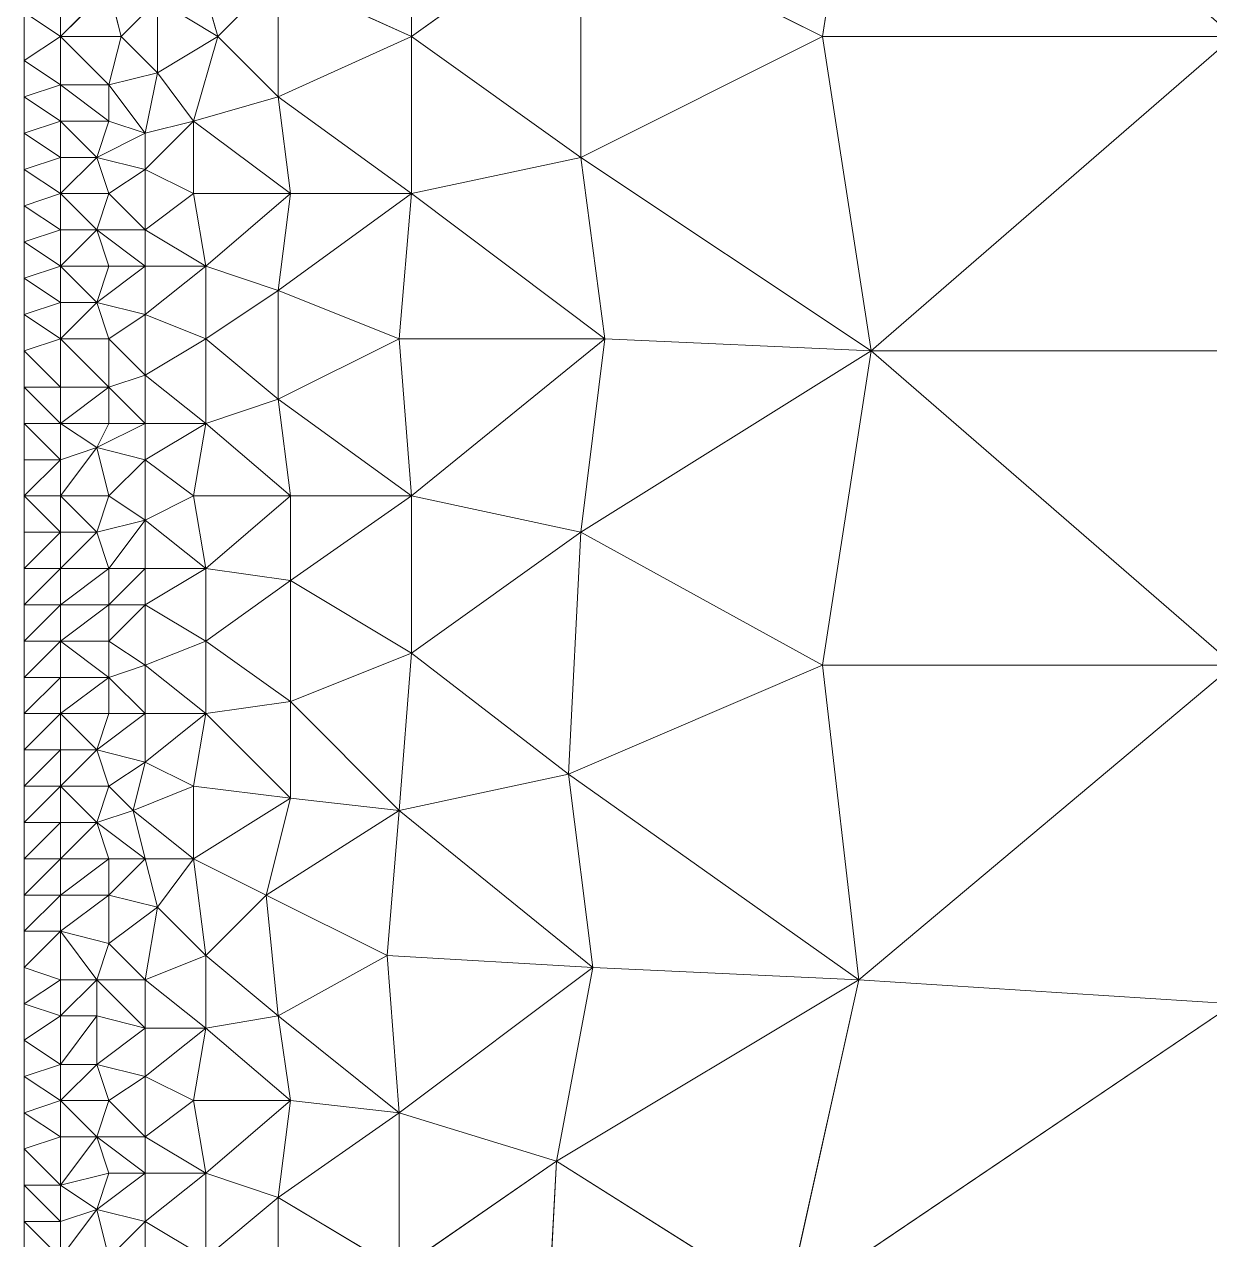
# Model space of a CAD drawing. Header units: metres. Extents: x 0 to 8, y 0 to 4.
# Drawn here: x 6 to 6.98, y 1.005 to 2.01 of the extents above; entities that cross this region are included whole.
import ezdxf

# ---------------------------------------------------------------- set-up
doc = ezdxf.new("R2010")
doc.units = ezdxf.units.M
doc.header["$MEASUREMENT"] = 0
doc.layers.add('losas-1', color=7, linetype='Continuous', lineweight=0)

msp = doc.modelspace()

# ---------------------------------------------------------------- linework, layer by layer
at = {"layer": 'losas-1'}
for p, q in [((6, 4), (6, 0)), ((6.7, 2.26), (6.66, 2)), ((6.32, 2.13), (6.32, 2)), ((6.46, 2.1), (6.32, 2)), ((6.66, 2), (6.46, 2.1)), ((6.46, 2.1), (6.46, 1.9)), ((6.14, 2.07), (6.16, 2)), ((6.21, 2.05), (6.16, 2)), ((6.32, 2), (6.21, 2.05)), ((6.21, 2.05), (6.21, 1.95)), ((6.03, 2), (6.03, 2.04)), ((6.07, 2.04), (6.03, 2)), ((6.08, 2), (6.07, 2.04)), ((6.11, 2.03), (6.08, 2)), ((6.16, 2), (6.11, 2.03)), ((6.11, 2.03), (6.11, 1.97)), ((6, 2.02), (6.03, 2)), ((6, 1.98), (6.03, 2)), ((6.03, 1.96), (6.03, 2)), ((6.03, 2), (6.07, 1.96)), ((6.08, 2), (6.03, 2)), ((6.07, 1.96), (6.08, 2)), ((6.11, 1.97), (6.08, 2)), ((6.16, 2), (6.11, 1.97)), ((6.16, 2), (6.14, 1.93)), ((6.21, 1.95), (6.16, 2)), ((6.32, 2), (6.21, 1.95)), ((6.32, 1.87), (6.32, 2)), ((6.46, 1.9), (6.32, 2)), ((6.66, 2), (6.46, 1.9)), ((6.7, 1.74), (6.66, 2)), ((7, 2), (6.66, 2)), ((7, 2), (6.7, 1.74)), ((6.03, 1.96), (6, 1.98)), ((6.11, 1.97), (6.07, 1.96)), ((6.1, 1.92), (6.11, 1.97)), ((6.14, 1.93), (6.11, 1.97)), ((6, 1.95), (6.03, 1.96)), ((6.03, 1.93), (6.03, 1.96)), ((6.03, 1.96), (6.07, 1.93)), ((6.07, 1.96), (6.03, 1.96)), ((6.07, 1.93), (6.07, 1.96)), ((6.07, 1.96), (6.1, 1.92)), ((6.03, 1.93), (6, 1.95)), ((6.21, 1.95), (6.14, 1.93)), ((6.22, 1.87), (6.21, 1.95)), ((6.32, 1.87), (6.21, 1.95)), ((6, 1.92), (6.03, 1.93)), ((6.03, 1.9), (6.03, 1.93)), ((6.03, 1.93), (6.06, 1.9)), ((6.07, 1.93), (6.03, 1.93)), ((6.06, 1.9), (6.07, 1.93)), ((6.1, 1.92), (6.07, 1.93)), ((6.14, 1.93), (6.1, 1.89)), ((6.14, 1.93), (6.1, 1.92)), ((6.14, 1.93), (6.22, 1.87)), ((6.14, 1.93), (6.14, 1.87)), ((6.03, 1.9), (6, 1.92)), ((6.1, 1.92), (6.06, 1.9)), ((6.1, 1.92), (6.1, 1.89)), ((6, 1.89), (6.03, 1.9)), ((6.03, 1.87), (6.03, 1.9)), ((6.06, 1.9), (6.03, 1.87)), ((6.06, 1.9), (6.03, 1.9)), ((6.07, 1.87), (6.06, 1.9)), ((6.1, 1.89), (6.06, 1.9)), ((6.46, 1.9), (6.32, 1.87)), ((6.48, 1.75), (6.46, 1.9)), ((6.7, 1.74), (6.46, 1.9)), ((6.03, 1.87), (6, 1.89)), ((6.1, 1.89), (6.07, 1.87)), ((6.14, 1.87), (6.1, 1.89)), ((6.1, 1.89), (6.1, 1.84)), ((6, 1.86), (6.03, 1.87)), ((6.03, 1.84), (6.03, 1.87)), ((6.03, 1.87), (6.06, 1.84)), ((6.07, 1.87), (6.03, 1.87)), ((6.06, 1.84), (6.07, 1.87)), ((6.1, 1.84), (6.07, 1.87)), ((6.14, 1.87), (6.1, 1.84)), ((6.22, 1.87), (6.14, 1.87)), ((6.14, 1.87), (6.15, 1.81)), ((6.22, 1.87), (6.15, 1.81)), ((6.21, 1.79), (6.22, 1.87)), ((6.21, 1.79), (6.32, 1.87)), ((6.32, 1.87), (6.22, 1.87)), ((6.32, 1.87), (6.31, 1.75)), ((6.32, 1.87), (6.48, 1.75)), ((6.03, 1.84), (6, 1.86)), ((6, 1.83), (6.03, 1.84)), ((6.03, 1.81), (6.03, 1.84)), ((6.06, 1.84), (6.03, 1.81)), ((6.06, 1.84), (6.03, 1.84)), ((6.07, 1.81), (6.06, 1.84)), ((6.06, 1.84), (6.1, 1.81)), ((6.1, 1.84), (6.06, 1.84)), ((6.1, 1.81), (6.1, 1.84)), ((6.15, 1.81), (6.1, 1.84)), ((6.03, 1.81), (6, 1.83)), ((6, 1.8), (6.03, 1.81)), ((6.03, 1.78), (6.03, 1.81)), ((6.03, 1.81), (6.06, 1.78)), ((6.07, 1.81), (6.03, 1.81)), ((6.06, 1.78), (6.07, 1.81)), ((6.1, 1.81), (6.06, 1.78)), ((6.1, 1.81), (6.07, 1.81)), ((6.15, 1.81), (6.1, 1.77)), ((6.15, 1.81), (6.1, 1.81)), ((6.1, 1.81), (6.1, 1.77)), ((6.15, 1.81), (6.21, 1.79)), ((6.15, 1.81), (6.15, 1.75)), ((6.03, 1.78), (6, 1.8)), ((6.21, 1.79), (6.15, 1.75)), ((6.31, 1.75), (6.21, 1.79)), ((6.21, 1.79), (6.21, 1.7)), ((6, 1.77), (6.03, 1.78)), ((6.03, 1.75), (6.03, 1.78)), ((6.06, 1.78), (6.03, 1.75)), ((6.06, 1.78), (6.03, 1.78)), ((6.07, 1.75), (6.06, 1.78)), ((6.1, 1.77), (6.06, 1.78)), ((6.03, 1.75), (6, 1.77)), ((6.1, 1.77), (6.07, 1.75)), ((6.15, 1.75), (6.1, 1.77)), ((6.1, 1.77), (6.1, 1.72)), ((6, 1.74), (6.03, 1.75)), ((6.03, 1.71), (6.03, 1.75)), ((6.03, 1.75), (6.07, 1.71)), ((6.07, 1.75), (6.03, 1.75)), ((6.07, 1.71), (6.07, 1.75)), ((6.1, 1.72), (6.07, 1.75)), ((6.15, 1.75), (6.1, 1.72)), ((6.15, 1.68), (6.15, 1.75)), ((6.21, 1.7), (6.15, 1.75)), ((6.31, 1.75), (6.21, 1.7)), ((6.48, 1.75), (6.31, 1.75)), ((6.31, 1.75), (6.32, 1.62)), ((6.48, 1.75), (6.32, 1.62)), ((6.46, 1.59), (6.48, 1.75)), ((6.7, 1.74), (6.48, 1.75)), ((6.03, 1.71), (6, 1.74)), ((6.46, 1.59), (6.7, 1.74)), ((6.7, 1.74), (6.66, 1.48)), ((6.7, 1.74), (7, 1.48)), ((7, 1.74), (6.7, 1.74)), ((6.1, 1.72), (6.07, 1.71)), ((6.1, 1.68), (6.1, 1.72)), ((6.15, 1.68), (6.1, 1.72)), ((6, 1.71), (6.03, 1.71)), ((6.03, 1.68), (6, 1.71)), ((6.03, 1.68), (6.03, 1.71)), ((6.07, 1.71), (6.03, 1.68)), ((6.07, 1.71), (6.03, 1.71)), ((6.07, 1.71), (6.1, 1.68)), ((6.07, 1.71), (6.07, 1.68)), ((6.21, 1.7), (6.15, 1.68)), ((6.22, 1.62), (6.21, 1.7)), ((6.32, 1.62), (6.21, 1.7)), ((6, 1.68), (6.03, 1.68)), ((6.03, 1.65), (6, 1.68)), ((6.03, 1.65), (6.03, 1.68)), ((6.03, 1.68), (6.06, 1.66)), ((6.07, 1.68), (6.03, 1.68)), ((6.1, 1.68), (6.06, 1.66)), ((6.07, 1.68), (6.06, 1.66)), ((6.1, 1.68), (6.07, 1.68)), ((6.1, 1.65), (6.1, 1.68)), ((6.1, 1.65), (6.15, 1.68)), ((6.15, 1.68), (6.1, 1.68)), ((6.15, 1.68), (6.14, 1.62)), ((6.15, 1.68), (6.22, 1.62)), ((6.06, 1.66), (6.03, 1.62)), ((6.06, 1.66), (6.03, 1.65)), ((6.07, 1.62), (6.06, 1.66)), ((6.06, 1.66), (6.1, 1.65)), ((6, 1.65), (6.03, 1.65)), ((6.03, 1.65), (6, 1.62)), ((6.03, 1.65), (6.03, 1.62)), ((6.1, 1.65), (6.07, 1.62)), ((6.14, 1.62), (6.1, 1.65)), ((6.1, 1.65), (6.1, 1.6)), ((6, 1.62), (6.03, 1.62)), ((6.03, 1.59), (6, 1.62)), ((6.03, 1.62), (6.06, 1.59)), ((6.07, 1.62), (6.03, 1.62)), ((6.03, 1.62), (6.03, 1.59)), ((6.06, 1.59), (6.07, 1.62)), ((6.1, 1.6), (6.07, 1.62)), ((6.14, 1.62), (6.1, 1.6)), ((6.22, 1.62), (6.14, 1.62)), ((6.14, 1.62), (6.15, 1.56)), ((6.22, 1.62), (6.15, 1.56)), ((6.22, 1.55), (6.22, 1.62)), ((6.32, 1.62), (6.22, 1.55)), ((6.32, 1.62), (6.22, 1.62)), ((6.32, 1.62), (6.46, 1.59)), ((6.32, 1.62), (6.32, 1.49)), ((6.1, 1.6), (6.06, 1.59)), ((6.1, 1.6), (6.07, 1.56)), ((6.1, 1.56), (6.1, 1.6)), ((6.15, 1.56), (6.1, 1.6)), ((6, 1.59), (6.03, 1.59)), ((6.03, 1.59), (6, 1.56)), ((6.06, 1.59), (6.03, 1.56)), ((6.06, 1.59), (6.03, 1.59)), ((6.03, 1.59), (6.03, 1.56)), ((6.07, 1.56), (6.06, 1.59)), ((6.46, 1.59), (6.32, 1.49)), ((6.46, 1.59), (6.45, 1.39)), ((6.66, 1.48), (6.46, 1.59)), ((6, 1.56), (6.03, 1.56)), ((6.03, 1.56), (6, 1.53)), ((6.03, 1.56), (6.07, 1.56)), ((6.03, 1.53), (6.03, 1.56)), ((6.07, 1.56), (6.03, 1.53)), ((6.1, 1.56), (6.07, 1.53)), ((6.1, 1.56), (6.07, 1.56)), ((6.07, 1.56), (6.07, 1.53)), ((6.1, 1.53), (6.1, 1.56)), ((6.15, 1.56), (6.1, 1.53)), ((6.15, 1.56), (6.1, 1.56)), ((6.15, 1.56), (6.22, 1.55)), ((6.15, 1.56), (6.15, 1.5)), ((6.22, 1.55), (6.15, 1.5)), ((6.32, 1.49), (6.22, 1.55)), ((6.22, 1.55), (6.22, 1.45)), ((6, 1.53), (6.03, 1.53)), ((6.03, 1.53), (6, 1.5)), ((6.03, 1.5), (6.03, 1.53)), ((6.07, 1.53), (6.03, 1.5)), ((6.07, 1.53), (6.03, 1.53)), ((6.07, 1.53), (6.1, 1.53)), ((6.1, 1.53), (6.07, 1.5)), ((6.07, 1.5), (6.07, 1.53)), ((6.15, 1.5), (6.1, 1.53)), ((6.1, 1.53), (6.1, 1.48)), ((6, 1.5), (6.03, 1.5)), ((6.03, 1.5), (6, 1.47)), ((6.03, 1.47), (6.03, 1.5)), ((6.03, 1.5), (6.07, 1.47)), ((6.07, 1.5), (6.03, 1.5)), ((6.07, 1.47), (6.07, 1.5)), ((6.1, 1.48), (6.07, 1.5)), ((6.15, 1.5), (6.1, 1.48)), ((6.15, 1.44), (6.15, 1.5)), ((6.22, 1.45), (6.15, 1.5)), ((6.32, 1.49), (6.22, 1.45)), ((6.31, 1.36), (6.32, 1.49)), ((6.45, 1.39), (6.32, 1.49)), ((6.1, 1.48), (6.07, 1.47)), ((6.1, 1.44), (6.1, 1.48)), ((6.15, 1.44), (6.1, 1.48)), ((6.66, 1.48), (6.45, 1.39)), ((6.69, 1.22), (6.66, 1.48)), ((7, 1.48), (6.66, 1.48)), ((7, 1.48), (6.69, 1.22)), ((6, 1.47), (6.03, 1.47)), ((6.03, 1.47), (6, 1.44)), ((6.03, 1.44), (6.03, 1.47)), ((6.07, 1.47), (6.03, 1.44)), ((6.07, 1.47), (6.03, 1.47)), ((6.07, 1.44), (6.07, 1.47)), ((6.07, 1.47), (6.1, 1.44)), ((6.22, 1.45), (6.15, 1.44)), ((6.22, 1.37), (6.22, 1.45)), ((6.31, 1.36), (6.22, 1.45)), ((6, 1.44), (6.03, 1.44)), ((6.03, 1.44), (6, 1.41)), ((6.03, 1.41), (6.03, 1.44)), ((6.03, 1.44), (6.06, 1.41)), ((6.07, 1.44), (6.03, 1.44)), ((6.06, 1.41), (6.07, 1.44)), ((6.1, 1.44), (6.06, 1.41)), ((6.1, 1.44), (6.07, 1.44)), ((6.1, 1.4), (6.15, 1.44)), ((6.15, 1.44), (6.1, 1.44)), ((6.1, 1.44), (6.1, 1.4)), ((6.15, 1.44), (6.14, 1.38)), ((6.15, 1.44), (6.22, 1.37)), ((6, 1.41), (6.03, 1.41)), ((6.03, 1.41), (6, 1.38)), ((6.03, 1.38), (6.03, 1.41)), ((6.06, 1.41), (6.03, 1.38)), ((6.06, 1.41), (6.03, 1.41)), ((6.07, 1.38), (6.06, 1.41)), ((6.1, 1.4), (6.06, 1.41)), ((6.1, 1.4), (6.07, 1.38)), ((6.1, 1.4), (6.09, 1.36)), ((6.14, 1.38), (6.1, 1.4)), ((6.45, 1.39), (6.31, 1.36)), ((6.47, 1.23), (6.45, 1.39)), ((6.45, 1.39), (6.69, 1.22)), ((6, 1.38), (6.03, 1.38)), ((6.03, 1.38), (6, 1.35)), ((6.03, 1.35), (6.03, 1.38)), ((6.03, 1.38), (6.06, 1.35)), ((6.07, 1.38), (6.03, 1.38)), ((6.06, 1.35), (6.07, 1.38)), ((6.09, 1.36), (6.07, 1.38)), ((6.14, 1.38), (6.09, 1.36)), ((6.22, 1.37), (6.14, 1.38)), ((6.14, 1.38), (6.14, 1.32)), ((6.22, 1.37), (6.14, 1.32)), ((6.2, 1.29), (6.22, 1.37)), ((6.31, 1.36), (6.22, 1.37)), ((6.09, 1.36), (6.06, 1.35)), ((6.1, 1.32), (6.09, 1.36)), ((6.09, 1.36), (6.14, 1.32)), ((6.31, 1.36), (6.2, 1.29)), ((6.31, 1.36), (6.3, 1.24)), ((6.31, 1.36), (6.47, 1.23)), ((6, 1.35), (6.03, 1.35)), ((6.03, 1.35), (6, 1.32)), ((6.03, 1.32), (6.03, 1.35)), ((6.06, 1.35), (6.03, 1.32)), ((6.06, 1.35), (6.03, 1.35)), ((6.07, 1.32), (6.06, 1.35)), ((6.06, 1.35), (6.1, 1.32)), ((6, 1.32), (6.03, 1.32)), ((6.03, 1.32), (6, 1.29)), ((6.03, 1.29), (6.03, 1.32)), ((6.07, 1.32), (6.03, 1.29)), ((6.07, 1.32), (6.03, 1.32)), ((6.07, 1.29), (6.07, 1.32)), ((6.1, 1.32), (6.07, 1.29)), ((6.1, 1.32), (6.07, 1.32)), ((6.11, 1.28), (6.1, 1.32)), ((6.14, 1.32), (6.1, 1.32)), ((6.14, 1.32), (6.11, 1.28)), ((6.14, 1.32), (6.2, 1.29)), ((6.14, 1.32), (6.15, 1.24)), ((6, 1.29), (6.03, 1.29)), ((6.03, 1.29), (6, 1.26)), ((6.03, 1.26), (6.03, 1.29)), ((6.07, 1.29), (6.03, 1.26)), ((6.07, 1.29), (6.03, 1.29)), ((6.07, 1.25), (6.07, 1.29)), ((6.11, 1.28), (6.07, 1.29)), ((6.2, 1.29), (6.15, 1.24)), ((6.3, 1.24), (6.2, 1.29)), ((6.2, 1.29), (6.21, 1.19)), ((6.11, 1.28), (6.07, 1.25)), ((6.11, 1.28), (6.1, 1.22)), ((6.15, 1.24), (6.11, 1.28)), ((6, 1.26), (6.03, 1.26)), ((6.03, 1.26), (6, 1.23)), ((6.03, 1.22), (6.03, 1.26)), ((6.03, 1.26), (6.06, 1.22)), ((6.07, 1.25), (6.03, 1.26)), ((6.06, 1.22), (6.07, 1.25)), ((6.1, 1.22), (6.07, 1.25)), ((6.15, 1.24), (6.1, 1.22)), ((6.15, 1.18), (6.15, 1.24)), ((6.21, 1.19), (6.15, 1.24)), ((6.3, 1.24), (6.21, 1.19)), ((6.47, 1.23), (6.3, 1.24)), ((6.3, 1.24), (6.31, 1.11)), ((6, 1.23), (6.03, 1.22)), ((6.47, 1.23), (6.31, 1.11)), ((6.44, 1.07), (6.47, 1.23)), ((6.69, 1.22), (6.47, 1.23)), ((6, 1.2), (6.03, 1.22)), ((6.03, 1.19), (6.03, 1.22)), ((6.06, 1.22), (6.03, 1.19)), ((6.06, 1.22), (6.03, 1.22)), ((6.06, 1.19), (6.06, 1.22)), ((6.06, 1.22), (6.1, 1.18)), ((6.1, 1.22), (6.06, 1.22)), ((6.1, 1.18), (6.1, 1.22)), ((6.15, 1.18), (6.1, 1.22)), ((6.69, 1.22), (6.44, 1.07)), ((6.69, 1.22), (6.63, 0.95)), ((7, 1.2), (6.69, 1.22)), ((6, 1.2), (6.03, 1.19)), ((7, 1.2), (6.63, 0.95)), ((6, 1.17), (6.03, 1.19)), ((6.03, 1.15), (6.03, 1.19)), ((6.06, 1.19), (6.03, 1.15)), ((6.06, 1.19), (6.03, 1.19)), ((6.06, 1.15), (6.06, 1.19)), ((6.1, 1.18), (6.06, 1.19)), ((6.21, 1.19), (6.15, 1.18)), ((6.22, 1.12), (6.21, 1.19)), ((6.31, 1.11), (6.21, 1.19)), ((6.1, 1.18), (6.06, 1.15)), ((6.15, 1.18), (6.1, 1.14)), ((6.15, 1.18), (6.1, 1.18)), ((6.1, 1.18), (6.1, 1.14)), ((6.15, 1.18), (6.14, 1.12)), ((6.15, 1.18), (6.22, 1.12)), ((6.03, 1.15), (6, 1.17)), ((6, 1.14), (6.03, 1.15)), ((6.03, 1.12), (6.03, 1.15)), ((6.06, 1.15), (6.03, 1.12)), ((6.06, 1.15), (6.03, 1.15)), ((6.07, 1.12), (6.06, 1.15)), ((6.1, 1.14), (6.06, 1.15)), ((6.03, 1.12), (6, 1.14)), ((6.1, 1.14), (6.07, 1.12)), ((6.14, 1.12), (6.1, 1.14)), ((6.1, 1.14), (6.1, 1.09)), ((6, 1.11), (6.03, 1.12)), ((6.03, 1.09), (6.03, 1.12)), ((6.03, 1.12), (6.06, 1.09)), ((6.07, 1.12), (6.03, 1.12)), ((6.06, 1.09), (6.07, 1.12)), ((6.1, 1.09), (6.07, 1.12)), ((6.14, 1.12), (6.1, 1.09)), ((6.15, 1.06), (6.14, 1.12)), ((6.22, 1.12), (6.14, 1.12)), ((6.22, 1.12), (6.15, 1.06)), ((6.22, 1.12), (6.21, 1.04)), ((6.31, 1.11), (6.22, 1.12)), ((6.03, 1.09), (6, 1.11)), ((6.31, 1.11), (6.21, 1.04)), ((6.31, 1.11), (6.44, 1.07)), ((6.31, 1.11), (6.31, 0.98)), ((6, 1.08), (6.03, 1.09)), ((6.03, 1.05), (6.03, 1.09)), ((6.06, 1.09), (6.03, 1.05)), ((6.06, 1.09), (6.03, 1.09)), ((6.07, 1.06), (6.06, 1.09)), ((6.06, 1.09), (6.1, 1.06)), ((6.1, 1.09), (6.06, 1.09)), ((6.1, 1.06), (6.1, 1.09)), ((6.1, 1.09), (6.15, 1.06)), ((6.03, 1.05), (6, 1.08)), ((6.44, 1.07), (6.31, 0.98)), ((6.44, 1.07), (6.43, 0.88)), ((6.63, 0.95), (6.44, 1.07)), ((6.07, 1.06), (6.03, 1.05)), ((6.06, 1.03), (6.07, 1.06)), ((6.1, 1.06), (6.06, 1.03)), ((6.1, 1.06), (6.07, 1.06)), ((6.15, 1.06), (6.1, 1.02)), ((6.15, 1.06), (6.1, 1.06)), ((6.1, 1.06), (6.1, 1.02)), ((6.21, 1.04), (6.15, 1.06)), ((6.15, 1.06), (6.15, 0.99)), ((6, 1.05), (6.03, 1.05)), ((6.03, 1.02), (6, 1.05)), ((6.03, 1.02), (6.03, 1.05)), ((6.03, 1.05), (6.06, 1.03)), ((6.21, 1.04), (6.15, 0.99)), ((6.31, 0.98), (6.21, 1.04)), ((6.21, 1.04), (6.21, 0.94)), ((6.06, 1.03), (6.03, 0.99)), ((6.06, 1.03), (6.03, 1.02)), ((6.07, 0.99), (6.06, 1.03)), ((6.1, 1.02), (6.06, 1.03)), ((6, 1.02), (6.03, 1.02)), ((6.03, 0.99), (6, 1.02)), ((6.03, 0.99), (6.03, 1.02)), ((6.1, 1.02), (6.07, 0.99)), ((6.15, 0.99), (6.1, 1.02)), ((6.1, 1.02), (6.1, 0.97))]:
    msp.add_line(p, q, dxfattribs=at)
for points in [[(6.46, 2.1), (6.66, 2), (6.7, 2.26)], [(6.66, 2), (7, 2), (6.7, 2.26)], [(6.7, 2.26), (7, 2), (7, 2.26)], [(6.21, 2.05), (6.32, 2), (6.32, 2.13)], [(6.32, 2), (6.46, 2.1), (6.32, 2.13)], [(6.46, 1.9), (6.46, 2.1), (6.32, 2)], [(6.46, 1.9), (6.66, 2), (6.46, 2.1)], [(6.11, 2.03), (6.16, 2), (6.14, 2.07)], [(6.14, 2.07), (6.16, 2), (6.21, 2.05)], [(6.21, 1.95), (6.21, 2.05), (6.16, 2)], [(6.21, 1.95), (6.32, 2), (6.21, 2.05)], [(6.03, 2.04), (6, 2.02), (6.03, 2)], [(6.03, 2), (6.08, 2), (6.07, 2.04)], [(6.03, 2), (6.07, 2.04), (6.03, 2.04)], [(6.08, 2), (6.11, 2.03), (6.07, 2.04)], [(6.11, 1.97), (6.11, 2.03), (6.08, 2)], [(6.11, 1.97), (6.16, 2), (6.11, 2.03)], [(6.03, 2), (6, 1.98), (6.03, 1.96)], [(6.03, 2), (6.07, 1.96), (6.08, 2)], [(6.03, 1.96), (6.07, 1.96), (6.03, 2)], [(6.07, 1.96), (6.11, 1.97), (6.08, 2)], [(6.11, 1.97), (6.14, 1.93), (6.16, 2)], [(6.16, 2), (6.14, 1.93), (6.21, 1.95)], [(6.21, 1.95), (6.32, 1.87), (6.32, 2)], [(6.32, 1.87), (6.46, 1.9), (6.32, 2)], [(6.46, 1.9), (6.7, 1.74), (6.66, 2)], [(6.7, 1.74), (7, 2), (6.66, 2)], [(6.7, 1.74), (7, 1.74), (7, 2)], [(6.07, 1.96), (6.1, 1.92), (6.11, 1.97)], [(6.1, 1.92), (6.14, 1.93), (6.11, 1.97)], [(6, 1.95), (6.03, 1.93), (6.03, 1.96)], [(6.03, 1.96), (6.07, 1.93), (6.07, 1.96)], [(6.03, 1.93), (6.07, 1.93), (6.03, 1.96)], [(6.07, 1.93), (6.1, 1.92), (6.07, 1.96)], [(6.14, 1.93), (6.22, 1.87), (6.21, 1.95)], [(6.21, 1.95), (6.22, 1.87), (6.32, 1.87)], [(6, 1.92), (6.03, 1.9), (6.03, 1.93)], [(6.03, 1.93), (6.06, 1.9), (6.07, 1.93)], [(6.03, 1.9), (6.06, 1.9), (6.03, 1.93)], [(6.06, 1.9), (6.1, 1.92), (6.07, 1.93)], [(6.1, 1.89), (6.14, 1.87), (6.14, 1.93)], [(6.1, 1.89), (6.14, 1.93), (6.1, 1.92)], [(6.14, 1.87), (6.22, 1.87), (6.14, 1.93)], [(6.06, 1.9), (6.1, 1.89), (6.1, 1.92)], [(6, 1.89), (6.03, 1.87), (6.03, 1.9)], [(6.03, 1.87), (6.07, 1.87), (6.06, 1.9)], [(6.03, 1.87), (6.06, 1.9), (6.03, 1.9)], [(6.07, 1.87), (6.1, 1.89), (6.06, 1.9)], [(6.32, 1.87), (6.48, 1.75), (6.46, 1.9)], [(6.46, 1.9), (6.48, 1.75), (6.7, 1.74)], [(6.1, 1.84), (6.1, 1.89), (6.07, 1.87)], [(6.1, 1.84), (6.14, 1.87), (6.1, 1.89)], [(6, 1.86), (6.03, 1.84), (6.03, 1.87)], [(6.03, 1.87), (6.06, 1.84), (6.07, 1.87)], [(6.03, 1.84), (6.06, 1.84), (6.03, 1.87)], [(6.06, 1.84), (6.1, 1.84), (6.07, 1.87)], [(6.1, 1.84), (6.15, 1.81), (6.14, 1.87)], [(6.15, 1.81), (6.22, 1.87), (6.14, 1.87)], [(6.15, 1.81), (6.21, 1.79), (6.22, 1.87)], [(6.21, 1.79), (6.32, 1.87), (6.22, 1.87)], [(6.31, 1.75), (6.32, 1.87), (6.21, 1.79)], [(6.31, 1.75), (6.48, 1.75), (6.32, 1.87)], [(6, 1.83), (6.03, 1.81), (6.03, 1.84)], [(6.03, 1.81), (6.07, 1.81), (6.06, 1.84)], [(6.03, 1.81), (6.06, 1.84), (6.03, 1.84)], [(6.06, 1.84), (6.1, 1.81), (6.1, 1.84)], [(6.07, 1.81), (6.1, 1.81), (6.06, 1.84)], [(6.1, 1.84), (6.1, 1.81), (6.15, 1.81)], [(6, 1.8), (6.03, 1.78), (6.03, 1.81)], [(6.03, 1.81), (6.06, 1.78), (6.07, 1.81)], [(6.03, 1.78), (6.06, 1.78), (6.03, 1.81)], [(6.06, 1.78), (6.1, 1.77), (6.1, 1.81)], [(6.06, 1.78), (6.1, 1.81), (6.07, 1.81)], [(6.1, 1.77), (6.15, 1.75), (6.15, 1.81)], [(6.1, 1.77), (6.15, 1.81), (6.1, 1.81)], [(6.15, 1.75), (6.21, 1.79), (6.15, 1.81)], [(6.21, 1.7), (6.21, 1.79), (6.15, 1.75)], [(6.21, 1.7), (6.31, 1.75), (6.21, 1.79)], [(6, 1.77), (6.03, 1.75), (6.03, 1.78)], [(6.03, 1.75), (6.07, 1.75), (6.06, 1.78)], [(6.03, 1.75), (6.06, 1.78), (6.03, 1.78)], [(6.07, 1.75), (6.1, 1.77), (6.06, 1.78)], [(6.1, 1.72), (6.1, 1.77), (6.07, 1.75)], [(6.1, 1.72), (6.15, 1.75), (6.1, 1.77)], [(6, 1.74), (6.03, 1.71), (6.03, 1.75)], [(6.03, 1.75), (6.07, 1.71), (6.07, 1.75)], [(6.03, 1.71), (6.07, 1.71), (6.03, 1.75)], [(6.07, 1.71), (6.1, 1.72), (6.07, 1.75)], [(6.1, 1.72), (6.15, 1.68), (6.15, 1.75)], [(6.15, 1.68), (6.21, 1.7), (6.15, 1.75)], [(6.21, 1.7), (6.32, 1.62), (6.31, 1.75)], [(6.32, 1.62), (6.48, 1.75), (6.31, 1.75)], [(6.32, 1.62), (6.46, 1.59), (6.48, 1.75)], [(6.46, 1.59), (6.7, 1.74), (6.48, 1.75)], [(6.66, 1.48), (6.7, 1.74), (6.46, 1.59)], [(6.66, 1.48), (7, 1.48), (6.7, 1.74)], [(6.7, 1.74), (7, 1.48), (7, 1.74)], [(6.07, 1.71), (6.1, 1.68), (6.1, 1.72)], [(6.1, 1.72), (6.1, 1.68), (6.15, 1.68)], [(6, 1.71), (6.03, 1.68), (6.03, 1.71)], [(6.03, 1.68), (6.07, 1.68), (6.07, 1.71)], [(6.03, 1.68), (6.07, 1.71), (6.03, 1.71)], [(6.07, 1.68), (6.1, 1.68), (6.07, 1.71)], [(6.15, 1.68), (6.22, 1.62), (6.21, 1.7)], [(6.21, 1.7), (6.22, 1.62), (6.32, 1.62)], [(6, 1.68), (6.03, 1.65), (6.03, 1.68)], [(6.03, 1.68), (6.06, 1.66), (6.07, 1.68)], [(6.03, 1.65), (6.06, 1.66), (6.03, 1.68)], [(6.06, 1.66), (6.1, 1.65), (6.1, 1.68)], [(6.06, 1.66), (6.1, 1.68), (6.07, 1.68)], [(6.1, 1.65), (6.15, 1.68), (6.1, 1.68)], [(6.14, 1.62), (6.15, 1.68), (6.1, 1.65)], [(6.14, 1.62), (6.22, 1.62), (6.15, 1.68)], [(6.03, 1.62), (6.07, 1.62), (6.06, 1.66)], [(6.03, 1.62), (6.06, 1.66), (6.03, 1.65)], [(6.07, 1.62), (6.1, 1.65), (6.06, 1.66)], [(6.03, 1.65), (6, 1.62), (6.03, 1.62)], [(6.1, 1.6), (6.1, 1.65), (6.07, 1.62)], [(6.1, 1.6), (6.14, 1.62), (6.1, 1.65)], [(6, 1.62), (6.03, 1.59), (6.03, 1.62)], [(6.03, 1.62), (6.06, 1.59), (6.07, 1.62)], [(6.03, 1.59), (6.06, 1.59), (6.03, 1.62)], [(6.06, 1.59), (6.1, 1.6), (6.07, 1.62)], [(6.1, 1.6), (6.15, 1.56), (6.14, 1.62)], [(6.15, 1.56), (6.22, 1.62), (6.14, 1.62)], [(6.15, 1.56), (6.22, 1.55), (6.22, 1.62)], [(6.22, 1.55), (6.32, 1.49), (6.32, 1.62)], [(6.22, 1.55), (6.32, 1.62), (6.22, 1.62)], [(6.32, 1.49), (6.46, 1.59), (6.32, 1.62)], [(6.07, 1.56), (6.1, 1.6), (6.06, 1.59)], [(6.07, 1.56), (6.1, 1.56), (6.1, 1.6)], [(6.1, 1.6), (6.1, 1.56), (6.15, 1.56)], [(6.03, 1.59), (6, 1.56), (6.03, 1.56)], [(6.03, 1.56), (6.07, 1.56), (6.06, 1.59)], [(6.03, 1.56), (6.06, 1.59), (6.03, 1.59)], [(6.45, 1.39), (6.46, 1.59), (6.32, 1.49)], [(6.45, 1.39), (6.66, 1.48), (6.46, 1.59)], [(6.03, 1.56), (6, 1.53), (6.03, 1.53)], [(6.03, 1.53), (6.07, 1.53), (6.07, 1.56)], [(6.03, 1.53), (6.07, 1.56), (6.03, 1.56)], [(6.07, 1.53), (6.1, 1.53), (6.1, 1.56)], [(6.07, 1.53), (6.1, 1.56), (6.07, 1.56)], [(6.1, 1.53), (6.15, 1.5), (6.15, 1.56)], [(6.1, 1.53), (6.15, 1.56), (6.1, 1.56)], [(6.15, 1.5), (6.22, 1.55), (6.15, 1.56)], [(6.22, 1.45), (6.22, 1.55), (6.15, 1.5)], [(6.22, 1.45), (6.32, 1.49), (6.22, 1.55)], [(6.03, 1.53), (6, 1.5), (6.03, 1.5)], [(6.03, 1.5), (6.07, 1.5), (6.07, 1.53)], [(6.03, 1.5), (6.07, 1.53), (6.03, 1.53)], [(6.1, 1.48), (6.1, 1.53), (6.07, 1.5)], [(6.07, 1.5), (6.1, 1.53), (6.07, 1.53)], [(6.1, 1.48), (6.15, 1.5), (6.1, 1.53)], [(6.03, 1.5), (6, 1.47), (6.03, 1.47)], [(6.03, 1.5), (6.07, 1.47), (6.07, 1.5)], [(6.03, 1.47), (6.07, 1.47), (6.03, 1.5)], [(6.07, 1.47), (6.1, 1.48), (6.07, 1.5)], [(6.1, 1.48), (6.15, 1.44), (6.15, 1.5)], [(6.15, 1.44), (6.22, 1.45), (6.15, 1.5)], [(6.22, 1.45), (6.31, 1.36), (6.32, 1.49)], [(6.31, 1.36), (6.45, 1.39), (6.32, 1.49)], [(6.07, 1.47), (6.1, 1.44), (6.1, 1.48)], [(6.1, 1.48), (6.1, 1.44), (6.15, 1.44)], [(6.45, 1.39), (6.69, 1.22), (6.66, 1.48)], [(6.69, 1.22), (7, 1.48), (6.66, 1.48)], [(6.69, 1.22), (7, 1.2), (7, 1.48)], [(6.03, 1.47), (6, 1.44), (6.03, 1.44)], [(6.03, 1.44), (6.07, 1.44), (6.07, 1.47)], [(6.03, 1.44), (6.07, 1.47), (6.03, 1.47)], [(6.07, 1.44), (6.1, 1.44), (6.07, 1.47)], [(6.15, 1.44), (6.22, 1.37), (6.22, 1.45)], [(6.22, 1.45), (6.22, 1.37), (6.31, 1.36)], [(6.03, 1.44), (6, 1.41), (6.03, 1.41)], [(6.03, 1.44), (6.06, 1.41), (6.07, 1.44)], [(6.03, 1.41), (6.06, 1.41), (6.03, 1.44)], [(6.06, 1.41), (6.1, 1.4), (6.1, 1.44)], [(6.06, 1.41), (6.1, 1.44), (6.07, 1.44)], [(6.1, 1.4), (6.15, 1.44), (6.1, 1.44)], [(6.14, 1.38), (6.15, 1.44), (6.1, 1.4)], [(6.14, 1.38), (6.22, 1.37), (6.15, 1.44)], [(6.03, 1.41), (6, 1.38), (6.03, 1.38)], [(6.03, 1.38), (6.07, 1.38), (6.06, 1.41)], [(6.03, 1.38), (6.06, 1.41), (6.03, 1.41)], [(6.07, 1.38), (6.1, 1.4), (6.06, 1.41)], [(6.09, 1.36), (6.1, 1.4), (6.07, 1.38)], [(6.09, 1.36), (6.14, 1.38), (6.1, 1.4)], [(6.31, 1.36), (6.47, 1.23), (6.45, 1.39)], [(6.47, 1.23), (6.69, 1.22), (6.45, 1.39)], [(6.03, 1.38), (6, 1.35), (6.03, 1.35)], [(6.03, 1.38), (6.06, 1.35), (6.07, 1.38)], [(6.03, 1.35), (6.06, 1.35), (6.03, 1.38)], [(6.06, 1.35), (6.09, 1.36), (6.07, 1.38)], [(6.09, 1.36), (6.14, 1.32), (6.14, 1.38)], [(6.14, 1.32), (6.22, 1.37), (6.14, 1.38)], [(6.14, 1.32), (6.2, 1.29), (6.22, 1.37)], [(6.2, 1.29), (6.31, 1.36), (6.22, 1.37)], [(6.06, 1.35), (6.1, 1.32), (6.09, 1.36)], [(6.1, 1.32), (6.14, 1.32), (6.09, 1.36)], [(6.2, 1.29), (6.3, 1.24), (6.31, 1.36)], [(6.3, 1.24), (6.47, 1.23), (6.31, 1.36)], [(6.03, 1.35), (6, 1.32), (6.03, 1.32)], [(6.03, 1.32), (6.07, 1.32), (6.06, 1.35)], [(6.03, 1.32), (6.06, 1.35), (6.03, 1.35)], [(6.07, 1.32), (6.1, 1.32), (6.06, 1.35)], [(6.03, 1.32), (6, 1.29), (6.03, 1.29)], [(6.03, 1.29), (6.07, 1.29), (6.07, 1.32)], [(6.03, 1.29), (6.07, 1.32), (6.03, 1.32)], [(6.07, 1.29), (6.11, 1.28), (6.1, 1.32)], [(6.07, 1.29), (6.1, 1.32), (6.07, 1.32)], [(6.11, 1.28), (6.14, 1.32), (6.1, 1.32)], [(6.11, 1.28), (6.15, 1.24), (6.14, 1.32)], [(6.14, 1.32), (6.15, 1.24), (6.2, 1.29)], [(6.03, 1.29), (6, 1.26), (6.03, 1.26)], [(6.03, 1.26), (6.07, 1.25), (6.07, 1.29)], [(6.03, 1.26), (6.07, 1.29), (6.03, 1.29)], [(6.07, 1.25), (6.11, 1.28), (6.07, 1.29)], [(6.21, 1.19), (6.2, 1.29), (6.15, 1.24)], [(6.21, 1.19), (6.3, 1.24), (6.2, 1.29)], [(6.1, 1.22), (6.11, 1.28), (6.07, 1.25)], [(6.1, 1.22), (6.15, 1.24), (6.11, 1.28)], [(6.03, 1.26), (6, 1.23), (6.03, 1.22)], [(6.03, 1.26), (6.06, 1.22), (6.07, 1.25)], [(6.03, 1.22), (6.06, 1.22), (6.03, 1.26)], [(6.06, 1.22), (6.1, 1.22), (6.07, 1.25)], [(6.1, 1.22), (6.15, 1.18), (6.15, 1.24)], [(6.15, 1.18), (6.21, 1.19), (6.15, 1.24)], [(6.21, 1.19), (6.31, 1.11), (6.3, 1.24)], [(6.31, 1.11), (6.47, 1.23), (6.3, 1.24)], [(6.31, 1.11), (6.44, 1.07), (6.47, 1.23)], [(6.44, 1.07), (6.69, 1.22), (6.47, 1.23)], [(6.03, 1.22), (6, 1.2), (6.03, 1.19)], [(6.03, 1.19), (6.06, 1.19), (6.06, 1.22)], [(6.03, 1.19), (6.06, 1.22), (6.03, 1.22)], [(6.06, 1.22), (6.1, 1.18), (6.1, 1.22)], [(6.06, 1.19), (6.1, 1.18), (6.06, 1.22)], [(6.1, 1.22), (6.1, 1.18), (6.15, 1.18)], [(6.44, 1.07), (6.63, 0.95), (6.69, 1.22)], [(6.63, 0.95), (7, 1.2), (6.69, 1.22)], [(6.63, 0.95), (7, 0.88), (7, 1.2)], [(6.03, 1.19), (6, 1.17), (6.03, 1.15)], [(6.03, 1.15), (6.06, 1.15), (6.06, 1.19)], [(6.03, 1.15), (6.06, 1.19), (6.03, 1.19)], [(6.06, 1.15), (6.1, 1.18), (6.06, 1.19)], [(6.15, 1.18), (6.22, 1.12), (6.21, 1.19)], [(6.21, 1.19), (6.22, 1.12), (6.31, 1.11)], [(6.06, 1.15), (6.1, 1.14), (6.1, 1.18)], [(6.1, 1.14), (6.14, 1.12), (6.15, 1.18)], [(6.1, 1.14), (6.15, 1.18), (6.1, 1.18)], [(6.14, 1.12), (6.22, 1.12), (6.15, 1.18)], [(6, 1.14), (6.03, 1.12), (6.03, 1.15)], [(6.03, 1.12), (6.07, 1.12), (6.06, 1.15)], [(6.03, 1.12), (6.06, 1.15), (6.03, 1.15)], [(6.07, 1.12), (6.1, 1.14), (6.06, 1.15)], [(6.1, 1.09), (6.1, 1.14), (6.07, 1.12)], [(6.1, 1.09), (6.14, 1.12), (6.1, 1.14)], [(6, 1.11), (6.03, 1.09), (6.03, 1.12)], [(6.03, 1.12), (6.06, 1.09), (6.07, 1.12)], [(6.03, 1.09), (6.06, 1.09), (6.03, 1.12)], [(6.06, 1.09), (6.1, 1.09), (6.07, 1.12)], [(6.1, 1.09), (6.15, 1.06), (6.14, 1.12)], [(6.15, 1.06), (6.22, 1.12), (6.14, 1.12)], [(6.15, 1.06), (6.21, 1.04), (6.22, 1.12)], [(6.21, 1.04), (6.31, 1.11), (6.22, 1.12)], [(6.21, 1.04), (6.31, 0.98), (6.31, 1.11)], [(6.31, 0.98), (6.44, 1.07), (6.31, 1.11)], [(6, 1.08), (6.03, 1.05), (6.03, 1.09)], [(6.03, 1.05), (6.07, 1.06), (6.06, 1.09)], [(6.03, 1.05), (6.06, 1.09), (6.03, 1.09)], [(6.06, 1.09), (6.1, 1.06), (6.1, 1.09)], [(6.07, 1.06), (6.1, 1.06), (6.06, 1.09)], [(6.1, 1.06), (6.15, 1.06), (6.1, 1.09)], [(6.43, 0.88), (6.44, 1.07), (6.31, 0.98)], [(6.43, 0.88), (6.63, 0.95), (6.44, 1.07)], [(6.03, 1.05), (6.06, 1.03), (6.07, 1.06)], [(6.06, 1.03), (6.1, 1.02), (6.1, 1.06)], [(6.06, 1.03), (6.1, 1.06), (6.07, 1.06)], [(6.1, 1.02), (6.15, 0.99), (6.15, 1.06)], [(6.1, 1.02), (6.15, 1.06), (6.1, 1.06)], [(6.15, 0.99), (6.21, 1.04), (6.15, 1.06)], [(6, 1.05), (6.03, 1.02), (6.03, 1.05)], [(6.03, 1.02), (6.06, 1.03), (6.03, 1.05)], [(6.21, 0.94), (6.21, 1.04), (6.15, 0.99)], [(6.21, 0.94), (6.31, 0.98), (6.21, 1.04)], [(6.03, 0.99), (6.07, 0.99), (6.06, 1.03)], [(6.03, 0.99), (6.06, 1.03), (6.03, 1.02)], [(6.07, 0.99), (6.1, 1.02), (6.06, 1.03)], [(6, 1.02), (6.03, 0.99), (6.03, 1.02)], [(6.1, 0.97), (6.1, 1.02), (6.07, 0.99)], [(6.1, 0.97), (6.15, 0.99), (6.1, 1.02)]]:
    msp.add_3dface(points, dxfattribs=at)
for points, invisible_edges in [([(6, 2.02), (6, 1.98), (6.03, 2)], 1), ([(6.03, 1.96), (6, 1.98), (6, 1.95)], 2), ([(6, 1.95), (6, 1.92), (6.03, 1.93)], 1), ([(6, 1.92), (6, 1.89), (6.03, 1.9)], 1), ([(6, 1.89), (6, 1.86), (6.03, 1.87)], 1), ([(6, 1.86), (6, 1.83), (6.03, 1.84)], 1), ([(6, 1.83), (6, 1.8), (6.03, 1.81)], 1), ([(6, 1.8), (6, 1.77), (6.03, 1.78)], 1), ([(6, 1.77), (6, 1.74), (6.03, 1.75)], 1), ([(6, 1.74), (6, 1.71), (6.03, 1.71)], 1), ([(6, 1.71), (6, 1.68), (6.03, 1.68)], 1), ([(6, 1.68), (6, 1.65), (6.03, 1.65)], 1), ([(6, 1.65), (6, 1.62), (6.03, 1.65)], 1), ([(6, 1.62), (6, 1.59), (6.03, 1.59)], 1), ([(6, 1.59), (6, 1.56), (6.03, 1.59)], 1), ([(6, 1.56), (6, 1.53), (6.03, 1.56)], 1), ([(6, 1.53), (6, 1.5), (6.03, 1.53)], 1), ([(6, 1.5), (6, 1.47), (6.03, 1.5)], 1), ([(6, 1.47), (6, 1.44), (6.03, 1.47)], 1), ([(6, 1.44), (6, 1.41), (6.03, 1.44)], 1), ([(6, 1.41), (6, 1.38), (6.03, 1.41)], 1), ([(6, 1.38), (6, 1.35), (6.03, 1.38)], 1), ([(6, 1.35), (6, 1.32), (6.03, 1.35)], 1), ([(6, 1.32), (6, 1.29), (6.03, 1.32)], 1), ([(6, 1.29), (6, 1.26), (6.03, 1.29)], 1), ([(6, 1.26), (6, 1.23), (6.03, 1.26)], 1), ([(6.03, 1.22), (6, 1.23), (6, 1.2)], 2), ([(6, 1.2), (6, 1.17), (6.03, 1.19)], 1), ([(6.03, 1.15), (6, 1.17), (6, 1.14)], 2), ([(6, 1.14), (6, 1.11), (6.03, 1.12)], 1), ([(6, 1.11), (6, 1.08), (6.03, 1.09)], 1), ([(6, 1.08), (6, 1.05), (6.03, 1.05)], 1), ([(6, 1.05), (6, 1.02), (6.03, 1.02)], 1), ([(6, 1.02), (6, 0.99), (6.03, 0.99)], 1)]:
    msp.add_3dface(points, dxfattribs=dict(at, invisible_edges=invisible_edges))

doc.saveas('drawing.dxf')
